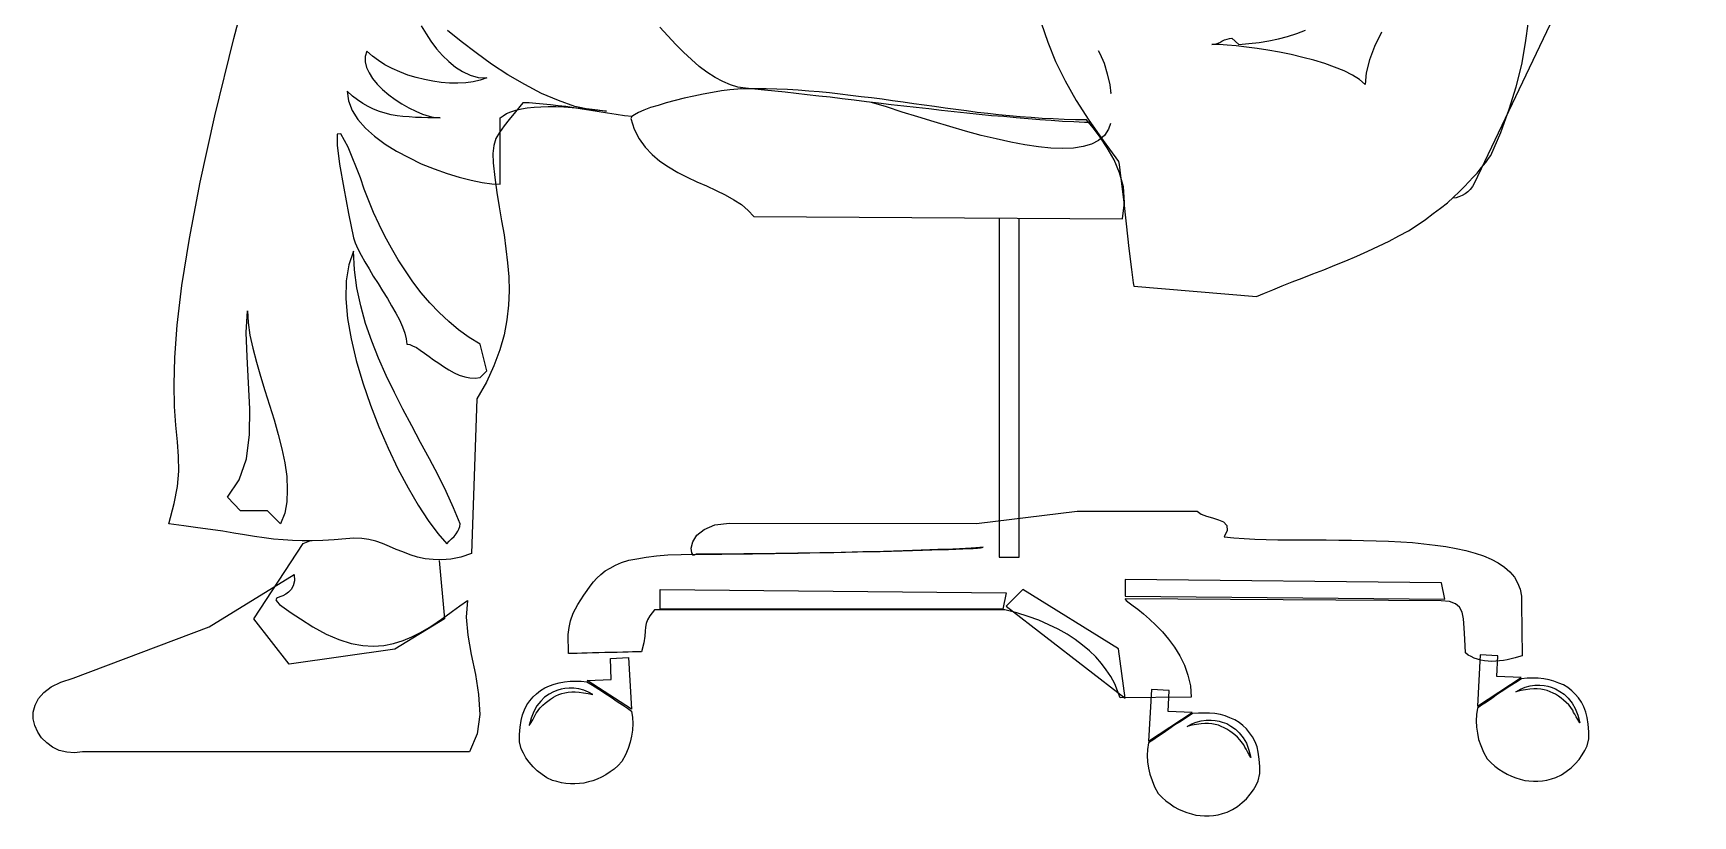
# Model space of a CAD drawing. Header units: millimetres. Extents: x -1624.17 to -1623.19, y 1786.03 to 1787.14.
# Drawn here: x -1624.143 to -1623.24, y 1786.034 to 1786.46 of the extents above; entities that cross this region are included whole.
import ezdxf

# ---------------------------------------------------------------- set-up
doc = ezdxf.new("R2010")
doc.units = ezdxf.units.MM
doc.header["$LTSCALE"] = 10
doc.layers.add('Humanos', color=2, linetype='Continuous')

msp = doc.modelspace()

# ---------------------------------------------------------------- linework, layer by layer
at = {"layer": 'Humanos'}
for points in [[(-1623.2449, 1786.63355), (-1623.24455, 1786.63355), (-1623.24298, 1786.63338), (-1623.24175, 1786.63302), (-1623.24087, 1786.63215), (-1623.24017, 1786.63127), (-1623.23965, 1786.63004), (-1623.23965, 1786.62882), (-1623.24, 1786.62741), (-1623.24052, 1786.62584), (-1623.35868, 1786.37796), (-1623.35955, 1786.37638), (-1623.36078, 1786.3748), (-1623.36219, 1786.37357), (-1623.36359, 1786.37235), (-1623.36517, 1786.37147), (-1623.36692, 1786.37077), (-1623.36849, 1786.37025), (-1623.37025, 1786.37007), (-1623.37043, 1786.37007), (-1623.37048, 1786.37008)], [(-1623.81703, 1786.41448), (-1623.82114, 1786.41495), (-1623.8257, 1786.41565), (-1623.83043, 1786.41635), (-1623.83498, 1786.41705), (-1623.83954, 1786.41776), (-1623.8441, 1786.41845), (-1623.84866, 1786.41916), (-1623.85304, 1786.41986), (-1623.85725, 1786.42038), (-1623.86145, 1786.42091), (-1623.86549, 1786.42126), (-1623.86935, 1786.42161), (-1623.87302, 1786.42196), (-1623.87653, 1786.42196), (-1623.88039, 1786.41705), (-1623.8839, 1786.41284), (-1623.8867, 1786.40934), (-1623.88915, 1786.40583), (-1623.89109, 1786.4025), (-1623.89231, 1786.39865), (-1623.89284, 1786.39444), (-1623.89266, 1786.38935), (-1623.89178, 1786.38129), (-1623.89055, 1786.37323), (-1623.88933, 1786.36534), (-1623.88811, 1786.3578), (-1623.8867, 1786.35008), (-1623.88565, 1786.34255), (-1623.88477, 1786.33483), (-1623.88407, 1786.32729), (-1623.8839, 1786.31958), (-1623.88425, 1786.31187), (-1623.88513, 1786.3038), (-1623.8867, 1786.29574), (-1623.88898, 1786.2875), (-1623.89231, 1786.27891), (-1623.89634, 1786.26997), (-1623.9016, 1786.26085), (-1623.90441, 1786.17671), (-1623.91019, 1786.17477), (-1623.91563, 1786.17373), (-1623.92071, 1786.1732), (-1623.92526, 1786.17337), (-1623.92965, 1786.1739), (-1623.93386, 1786.17477), (-1623.93789, 1786.176), (-1623.94175, 1786.17758), (-1623.94543, 1786.17898), (-1623.94911, 1786.18056), (-1623.95279, 1786.18214), (-1623.95647, 1786.18336), (-1623.96033, 1786.18442), (-1623.96418, 1786.18494), (-1623.96839, 1786.18512), (-1623.97278, 1786.18477), (-1623.97926, 1786.18407), (-1623.9854, 1786.18372), (-1623.99119, 1786.18354), (-1623.99662, 1786.18354), (-1624.00188, 1786.18372), (-1624.00696, 1786.18425), (-1624.01222, 1786.18459), (-1624.01731, 1786.1853), (-1624.02256, 1786.186), (-1624.028, 1786.18688), (-1624.03378, 1786.18775), (-1624.03974, 1786.1888), (-1624.04641, 1786.18986), (-1624.05342, 1786.19073), (-1624.06096, 1786.19178), (-1624.0692, 1786.19284), (-1624.06621, 1786.20387), (-1624.06446, 1786.21317), (-1624.06376, 1786.22158), (-1624.06394, 1786.22947), (-1624.06446, 1786.23754), (-1624.06534, 1786.24648), (-1624.06604, 1786.25665), (-1624.06621, 1786.26874), (-1624.06586, 1786.28329), (-1624.06463, 1786.301), (-1624.06201, 1786.32256), (-1624.05798, 1786.34816), (-1624.05219, 1786.37884), (-1624.04412, 1786.41478), (-1624.03378, 1786.45702), (-1624.02502, 1786.48998)], [(-1623.93176, 1786.46386), (-1623.92912, 1786.45948), (-1623.92649, 1786.45545), (-1623.92351, 1786.45141), (-1623.92019, 1786.44773), (-1623.91685, 1786.4444), (-1623.91317, 1786.44142), (-1623.90931, 1786.43896), (-1623.90511, 1786.43704), (-1623.90072, 1786.43581), (-1623.89616, 1786.43546), (-1623.89968, 1786.43423), (-1623.90353, 1786.43335), (-1623.90756, 1786.43283), (-1623.91194, 1786.43266), (-1623.91633, 1786.43266), (-1623.92088, 1786.433), (-1623.92544, 1786.43371), (-1623.93, 1786.43458), (-1623.93456, 1786.43581), (-1623.93912, 1786.43704), (-1623.9435, 1786.43879), (-1623.94754, 1786.44054), (-1623.95156, 1786.44265), (-1623.95507, 1786.44492), (-1623.9584, 1786.44738), (-1623.96138, 1786.45001), (-1623.96226, 1786.44721), (-1623.96226, 1786.44423), (-1623.96155, 1786.44125), (-1623.96015, 1786.43827), (-1623.95823, 1786.43511), (-1623.95577, 1786.43213), (-1623.95279, 1786.42915), (-1623.94946, 1786.42635), (-1623.94596, 1786.42372), (-1623.94227, 1786.42143), (-1623.93859, 1786.41916), (-1623.93474, 1786.4174), (-1623.93105, 1786.41582), (-1623.92755, 1786.4146), (-1623.92439, 1786.4139), (-1623.92141, 1786.41372), (-1623.92474, 1786.41372), (-1623.92824, 1786.41372), (-1623.93158, 1786.4139), (-1623.93491, 1786.4139), (-1623.93841, 1786.41424), (-1623.94175, 1786.41442), (-1623.9449, 1786.41495), (-1623.94823, 1786.41547), (-1623.95139, 1786.41635), (-1623.95454, 1786.41722), (-1623.9577, 1786.41845), (-1623.96068, 1786.41986), (-1623.96366, 1786.42161), (-1623.96647, 1786.42354), (-1623.96927, 1786.42564), (-1623.97208, 1786.42827), (-1623.97137, 1786.42301), (-1623.96945, 1786.41776), (-1623.96629, 1786.41284), (-1623.96209, 1786.40811), (-1623.95717, 1786.40373), (-1623.95139, 1786.39952), (-1623.94525, 1786.39566), (-1623.93859, 1786.39216), (-1623.93176, 1786.38883), (-1623.92474, 1786.38602), (-1623.91773, 1786.38357), (-1623.91107, 1786.38147), (-1623.90458, 1786.37989), (-1623.89862, 1786.37866), (-1623.89336, 1786.37778), (-1623.8888, 1786.37761), (-1623.8888, 1786.41372), (-1623.88722, 1786.41495), (-1623.8853, 1786.41618), (-1623.88302, 1786.41705), (-1623.88021, 1786.41793), (-1623.87723, 1786.41863), (-1623.87408, 1786.41916), (-1623.8704, 1786.41951), (-1623.86672, 1786.41968), (-1623.86268, 1786.41986), (-1623.85847, 1786.41986), (-1623.85409, 1786.41968), (-1623.84971, 1786.41933), (-1623.84498, 1786.41898), (-1623.84042, 1786.41863), (-1623.83569, 1786.4181), (-1623.83095, 1786.4174)], [(-1623.83095, 1786.4174), (-1623.83937, 1786.4181), (-1623.84813, 1786.42003), (-1623.85707, 1786.42319), (-1623.86637, 1786.42704), (-1623.87548, 1786.43195), (-1623.88459, 1786.43721), (-1623.89354, 1786.443), (-1623.90195, 1786.44913), (-1623.91002, 1786.45527), (-1623.91755, 1786.46123)], [(-1623.56742, 1786.41116), (-1623.5708, 1786.41126), (-1623.57659, 1786.41162), (-1623.58272, 1786.4118), (-1623.58886, 1786.41232), (-1623.59499, 1786.41267), (-1623.60148, 1786.4132), (-1623.60796, 1786.41372), (-1623.61463, 1786.41442), (-1623.62129, 1786.41495), (-1623.62813, 1786.41565), (-1623.63479, 1786.41635), (-1623.64163, 1786.41705), (-1623.64864, 1786.41776), (-1623.65547, 1786.41863), (-1623.6623, 1786.41933), (-1623.66914, 1786.42021), (-1623.67598, 1786.42091), (-1623.68281, 1786.42179), (-1623.68948, 1786.42249), (-1623.69614, 1786.42336), (-1623.70263, 1786.42406), (-1623.70911, 1786.42494), (-1623.71543, 1786.42564), (-1623.72173, 1786.42635), (-1623.72769, 1786.42704), (-1623.73365, 1786.42775), (-1623.73926, 1786.42827), (-1623.74488, 1786.42879), (-1623.75014, 1786.42933), (-1623.75522, 1786.42985), (-1623.75943, 1786.43055), (-1623.76346, 1786.43178), (-1623.76767, 1786.43353), (-1623.77188, 1786.43581), (-1623.77626, 1786.43861), (-1623.78046, 1786.44177), (-1623.78467, 1786.44545), (-1623.78905, 1786.44949), (-1623.79326, 1786.45369), (-1623.79764, 1786.45843), (-1623.80185, 1786.46316)], [(-1623.59429, 1786.46544), (-1623.59079, 1786.45492), (-1623.58658, 1786.4444), (-1623.58132, 1786.43388), (-1623.57536, 1786.42319), (-1623.56835, 1786.41249), (-1623.56064, 1786.40145), (-1623.55222, 1786.39006), (-1623.55187, 1786.3883), (-1623.55099, 1786.38076), (-1623.54959, 1786.36937), (-1623.54801, 1786.35604), (-1623.54661, 1786.34272), (-1623.54521, 1786.33133), (-1623.54433, 1786.32396), (-1623.54398, 1786.32221), (-1623.47718, 1786.3166), (-1623.4728, 1786.31835), (-1623.46825, 1786.32028), (-1623.46316, 1786.32239), (-1623.45773, 1786.32449), (-1623.45229, 1786.32659), (-1623.44651, 1786.32887), (-1623.44055, 1786.33115), (-1623.43441, 1786.33361), (-1623.42846, 1786.33606), (-1623.42249, 1786.33851), (-1623.41653, 1786.34114), (-1623.41074, 1786.34395), (-1623.40496, 1786.34658), (-1623.3997, 1786.34956), (-1623.39444, 1786.35237), (-1623.38971, 1786.35535), (-1623.38515, 1786.3585), (-1623.38094, 1786.36165), (-1623.37691, 1786.36463), (-1623.37323, 1786.36761), (-1623.3699, 1786.37059), (-1623.36674, 1786.37357), (-1623.36394, 1786.37638), (-1623.36148, 1786.37901), (-1623.35921, 1786.38147), (-1623.3571, 1786.38374), (-1623.35535, 1786.38585), (-1623.35377, 1786.38778), (-1623.35237, 1786.38953), (-1623.35114, 1786.3911), (-1623.35027, 1786.39233), (-1623.34956, 1786.39321), (-1623.34413, 1786.40583), (-1623.33957, 1786.41845), (-1623.33572, 1786.43073), (-1623.33274, 1786.44282), (-1623.33063, 1786.45457), (-1623.32905, 1786.46614)], [(-1623.40916, 1786.46035), (-1623.41285, 1786.45264), (-1623.41566, 1786.44528), (-1623.41741, 1786.43827), (-1623.41793, 1786.43195), (-1623.42109, 1786.43458), (-1623.42494, 1786.43704), (-1623.4295, 1786.43932), (-1623.43459, 1786.44142), (-1623.44002, 1786.44335), (-1623.44599, 1786.4451), (-1623.45194, 1786.44668), (-1623.45825, 1786.44826), (-1623.46457, 1786.44949), (-1623.47088, 1786.45053), (-1623.47684, 1786.45159), (-1623.48262, 1786.45229), (-1623.48823, 1786.45299), (-1623.49314, 1786.45334), (-1623.49752, 1786.45369), (-1623.50138, 1786.45369), (-1623.49998, 1786.45387), (-1623.49858, 1786.45422), (-1623.49717, 1786.45474), (-1623.49594, 1786.45545), (-1623.49454, 1786.45614), (-1623.49314, 1786.45667), (-1623.49191, 1786.45702), (-1623.49051, 1786.4572), (-1623.48683, 1786.45369), (-1623.48122, 1786.45422), (-1623.47561, 1786.45474), (-1623.47035, 1786.45562), (-1623.46509, 1786.45685), (-1623.46018, 1786.45807), (-1623.45527, 1786.45965), (-1623.45054, 1786.46141)], [(-1623.56326, 1786.45036), (-1623.56239, 1786.44878), (-1623.56011, 1786.44352), (-1623.55835, 1786.43774), (-1623.55695, 1786.43178), (-1623.55643, 1786.42704), (-1623.55643, 1786.42739)], [(-1623.81763, 1786.41337), (-1623.81588, 1786.40759), (-1623.81324, 1786.40233), (-1623.80992, 1786.39777), (-1623.80606, 1786.39391), (-1623.80185, 1786.39023), (-1623.79712, 1786.38708), (-1623.79203, 1786.38409), (-1623.78695, 1786.38147), (-1623.78169, 1786.37901), (-1623.77643, 1786.37673), (-1623.77117, 1786.37428), (-1623.76627, 1786.37182), (-1623.76171, 1786.36919), (-1623.7575, 1786.36656), (-1623.75381, 1786.36341), (-1623.75066, 1786.36008), (-1623.55012, 1786.35885), (-1623.54907, 1786.36779), (-1623.54959, 1786.3762), (-1623.55169, 1786.38392), (-1623.55468, 1786.39093), (-1623.55835, 1786.39742), (-1623.56221, 1786.40321), (-1623.56607, 1786.40829), (-1623.56958, 1786.41267), (-1623.57571, 1786.41267), (-1623.58184, 1786.41284), (-1623.58781, 1786.4132), (-1623.59377, 1786.41337), (-1623.59973, 1786.4139), (-1623.60569, 1786.41424), (-1623.61165, 1786.41478), (-1623.61761, 1786.41547), (-1623.62339, 1786.41618), (-1623.62918, 1786.4167), (-1623.63496, 1786.41758), (-1623.64075, 1786.41828), (-1623.64654, 1786.41898), (-1623.65232, 1786.41986), (-1623.6581, 1786.42074), (-1623.66371, 1786.42143), (-1623.66949, 1786.42231), (-1623.67528, 1786.42301), (-1623.68089, 1786.42389), (-1623.68667, 1786.42459), (-1623.69229, 1786.42529), (-1623.69807, 1786.42599), (-1623.70368, 1786.4267), (-1623.70947, 1786.42739), (-1623.71525, 1786.42792), (-1623.72086, 1786.42827), (-1623.72664, 1786.42879), (-1623.73243, 1786.42915), (-1623.73821, 1786.42933), (-1623.744, 1786.4295), (-1623.74996, 1786.4295), (-1623.75574, 1786.4295), (-1623.75943, 1786.42933), (-1623.76381, 1786.42897), (-1623.76837, 1786.42845), (-1623.77328, 1786.42757), (-1623.77836, 1786.4267), (-1623.78345, 1786.42564), (-1623.7887, 1786.42441), (-1623.79361, 1786.42319), (-1623.79852, 1786.42196), (-1623.8029, 1786.42056), (-1623.80694, 1786.41933), (-1623.81061, 1786.41793), (-1623.81359, 1786.4167), (-1623.8157, 1786.41547), (-1623.8171, 1786.41442), (-1623.81763, 1786.41337)], [(-1623.75767, 1786.4302), (-1623.75808, 1786.42939)], [(-1623.5566, 1786.41074), (-1623.55766, 1786.40759), (-1623.55993, 1786.40425), (-1623.56309, 1786.40145), (-1623.56694, 1786.39952), (-1623.5715, 1786.39812), (-1623.57676, 1786.39724), (-1623.58255, 1786.39707), (-1623.58903, 1786.39724), (-1623.59587, 1786.39794), (-1623.60323, 1786.399), (-1623.61077, 1786.40057), (-1623.61884, 1786.40233), (-1623.62708, 1786.40425), (-1623.63549, 1786.40653), (-1623.64408, 1786.40899), (-1623.65266, 1786.41162), (-1623.66143, 1786.41424), (-1623.67002, 1786.41688), (-1623.67861, 1786.41968), (-1623.68667, 1786.42214), (-1623.68667, 1786.42214)], [(-1623.89968, 1786.29065), (-1623.90564, 1786.29434), (-1623.91142, 1786.29837), (-1623.91685, 1786.30293), (-1623.92211, 1786.30784), (-1623.92702, 1786.3131), (-1623.93176, 1786.31853), (-1623.93631, 1786.32449), (-1623.94035, 1786.33045), (-1623.94438, 1786.33659), (-1623.94806, 1786.3429), (-1623.95156, 1786.34939), (-1623.95472, 1786.3557), (-1623.9577, 1786.36218), (-1623.96033, 1786.36867), (-1623.96278, 1786.37498), (-1623.96489, 1786.38111), (-1623.97155, 1786.39777), (-1623.97558, 1786.40513), (-1623.97751, 1786.40496), (-1623.97751, 1786.39882), (-1623.97628, 1786.38848), (-1623.974, 1786.37551), (-1623.97137, 1786.36165), (-1623.96857, 1786.34851), (-1623.96769, 1786.3457), (-1623.96629, 1786.34255), (-1623.96453, 1786.33904), (-1623.96243, 1786.33536), (-1623.96015, 1786.33167), (-1623.95788, 1786.32765), (-1623.95525, 1786.32361), (-1623.95279, 1786.31958), (-1623.95016, 1786.31555), (-1623.94788, 1786.31152), (-1623.9456, 1786.30749), (-1623.94368, 1786.3038), (-1623.94192, 1786.30013), (-1623.9407, 1786.29661), (-1623.93999, 1786.29346), (-1623.93964, 1786.29065), (-1623.93806, 1786.29048), (-1623.93649, 1786.28978), (-1623.93439, 1786.28873), (-1623.93228, 1786.28733), (-1623.93, 1786.28575), (-1623.92755, 1786.28399), (-1623.92509, 1786.28206), (-1623.92228, 1786.28031), (-1623.91966, 1786.27839), (-1623.91685, 1786.27663), (-1623.91387, 1786.27505), (-1623.91107, 1786.27383), (-1623.90809, 1786.27278), (-1623.90528, 1786.27225), (-1623.90248, 1786.27207), (-1623.89968, 1786.27242), (-1623.89616, 1786.2761), (-1623.89968, 1786.29065)], [(-1623.61726, 1786.3592), (-1623.61726, 1786.17477), (-1623.60639, 1786.17477), (-1623.60639, 1786.3592), (-1623.60639, 1786.3592)], [(-1623.91054, 1786.19284), (-1623.91423, 1786.2016), (-1623.91825, 1786.21054), (-1623.92264, 1786.21931), (-1623.92737, 1786.22824), (-1623.9321, 1786.23718), (-1623.93684, 1786.24613), (-1623.94175, 1786.25525), (-1623.94631, 1786.26436), (-1623.95086, 1786.27365), (-1623.95507, 1786.28294), (-1623.95875, 1786.29223), (-1623.96209, 1786.30188), (-1623.96471, 1786.31152), (-1623.96682, 1786.32133), (-1623.96804, 1786.33115), (-1623.96857, 1786.34132), (-1623.9712, 1786.33378), (-1623.9726, 1786.32502), (-1623.97278, 1786.31537), (-1623.9719, 1786.30468), (-1623.96997, 1786.29346), (-1623.96716, 1786.28171), (-1623.96366, 1786.26962), (-1623.95945, 1786.25752), (-1623.9549, 1786.2456), (-1623.94981, 1786.23403), (-1623.94455, 1786.22281), (-1623.93894, 1786.21247), (-1623.93351, 1786.203), (-1623.92807, 1786.19459), (-1623.92282, 1786.18757), (-1623.9179, 1786.18196), (-1623.9165, 1786.18336), (-1623.91527, 1786.18477), (-1623.91387, 1786.186), (-1623.91282, 1786.1874), (-1623.91194, 1786.1888), (-1623.91125, 1786.19003), (-1623.91071, 1786.19143), (-1623.91054, 1786.19284)], [(-1624.02642, 1786.30871), (-1624.02607, 1786.3024), (-1624.02502, 1786.29556), (-1624.02344, 1786.28838), (-1624.02151, 1786.28083), (-1624.01923, 1786.2733), (-1624.01695, 1786.26541), (-1624.01433, 1786.25735), (-1624.01187, 1786.24946), (-1624.00959, 1786.24139), (-1624.00766, 1786.23368), (-1624.00608, 1786.22597), (-1624.00503, 1786.2186), (-1624.00468, 1786.21142), (-1624.00503, 1786.20476), (-1624.00608, 1786.19862), (-1624.00837, 1786.19284), (-1624.01555, 1786.20002), (-1624.0301, 1786.20002), (-1624.03729, 1786.20739), (-1624.0308, 1786.21685), (-1624.02694, 1786.22824), (-1624.02519, 1786.24139), (-1624.02502, 1786.25542), (-1624.02572, 1786.26962), (-1624.02659, 1786.28382), (-1624.02712, 1786.29697), (-1624.02642, 1786.30871)], [(-1623.57466, 1786.19967), (-1623.50944, 1786.19967), (-1623.50734, 1786.19809), (-1623.50436, 1786.19704), (-1623.50103, 1786.19616), (-1623.49787, 1786.19511), (-1623.49507, 1786.19388), (-1623.49331, 1786.19196), (-1623.49314, 1786.18932), (-1623.49471, 1786.18582), (-1623.48946, 1786.1853), (-1623.48385, 1786.18494), (-1623.47807, 1786.18459), (-1623.47193, 1786.18442), (-1623.46561, 1786.18425), (-1623.45931, 1786.18425), (-1623.45264, 1786.18407), (-1623.44599, 1786.18407), (-1623.43915, 1786.18407), (-1623.43231, 1786.18389), (-1623.42547, 1786.18389), (-1623.41881, 1786.18372), (-1623.41197, 1786.18354), (-1623.40531, 1786.18336), (-1623.39865, 1786.18302), (-1623.39217, 1786.18267), (-1623.38603, 1786.18196), (-1623.37989, 1786.18127), (-1623.3741, 1786.18056), (-1623.36849, 1786.17951), (-1623.36324, 1786.17829), (-1623.35815, 1786.17688), (-1623.35359, 1786.17548), (-1623.34939, 1786.17355), (-1623.34553, 1786.17162), (-1623.3422, 1786.16934), (-1623.33922, 1786.16672), (-1623.33677, 1786.16391), (-1623.33501, 1786.16075), (-1623.33361, 1786.15724), (-1623.33291, 1786.15357), (-1623.33291, 1786.14936), (-1623.33256, 1786.12113), (-1623.33449, 1786.12043), (-1623.33641, 1786.1199), (-1623.33852, 1786.11938), (-1623.34062, 1786.11886), (-1623.34273, 1786.1185), (-1623.34483, 1786.11832), (-1623.34693, 1786.11815), (-1623.34904, 1786.11798), (-1623.35096, 1786.11815), (-1623.35307, 1786.11832), (-1623.355, 1786.11868), (-1623.35692, 1786.1192), (-1623.35868, 1786.11973), (-1623.36026, 1786.12061), (-1623.36201, 1786.12148), (-1623.36341, 1786.12271), (-1623.36376, 1786.13007), (-1623.36411, 1786.13621), (-1623.36447, 1786.14112), (-1623.36517, 1786.1448), (-1623.36657, 1786.14761), (-1623.36885, 1786.14936), (-1623.372, 1786.15059), (-1623.37656, 1786.15094), (-1623.54854, 1786.15199), (-1623.54871, 1786.15181), (-1623.54801, 1786.15111), (-1623.54643, 1786.14988), (-1623.54433, 1786.1483), (-1623.5417, 1786.14638), (-1623.53872, 1786.14392), (-1623.53539, 1786.14094), (-1623.53188, 1786.13779), (-1623.52838, 1786.1341), (-1623.52504, 1786.13007), (-1623.52172, 1786.12569), (-1623.51891, 1786.12096), (-1623.51628, 1786.11588), (-1623.51453, 1786.11044), (-1623.51313, 1786.10465), (-1623.51278, 1786.09852), (-1623.55134, 1786.09817), (-1623.55274, 1786.10202), (-1623.55432, 1786.10588), (-1623.55643, 1786.10974), (-1623.55888, 1786.11342), (-1623.56151, 1786.11692), (-1623.56467, 1786.12043), (-1623.568, 1786.12376), (-1623.57185, 1786.12691), (-1623.57588, 1786.12989), (-1623.58027, 1786.13288), (-1623.58518, 1786.13551), (-1623.59026, 1786.13796), (-1623.5957, 1786.14042), (-1623.60148, 1786.14252), (-1623.60762, 1786.14445), (-1623.6141, 1786.14603), (-1623.62427, 1786.14603), (-1623.80483, 1786.14603), (-1623.80729, 1786.14287), (-1623.80869, 1786.14059), (-1623.80939, 1786.13866), (-1623.80974, 1786.13673), (-1623.80992, 1786.13446), (-1623.81009, 1786.13183), (-1623.81061, 1786.12814), (-1623.81184, 1786.12324), (-1623.8129, 1786.12324), (-1623.81447, 1786.12324), (-1623.81675, 1786.12324), (-1623.8192, 1786.12306), (-1623.82201, 1786.12306), (-1623.82516, 1786.12289), (-1623.8285, 1786.12289), (-1623.83183, 1786.12289), (-1623.83516, 1786.12271), (-1623.83849, 1786.12271), (-1623.84147, 1786.12253), (-1623.84428, 1786.12253), (-1623.8469, 1786.12236), (-1623.84901, 1786.12236), (-1623.85059, 1786.12236), (-1623.85164, 1786.12236), (-1623.85164, 1786.12587), (-1623.85182, 1786.1292), (-1623.85182, 1786.1327), (-1623.85128, 1786.13639), (-1623.85059, 1786.14006), (-1623.84901, 1786.14427), (-1623.84655, 1786.14901), (-1623.84323, 1786.15409), (-1623.84147, 1786.15655), (-1623.83989, 1786.159), (-1623.83796, 1786.16128), (-1623.83621, 1786.16338), (-1623.83411, 1786.16531), (-1623.83166, 1786.16724), (-1623.82902, 1786.16881), (-1623.82604, 1786.17039), (-1623.82272, 1786.17179), (-1623.81886, 1786.17302), (-1623.81447, 1786.1739), (-1623.80939, 1786.17477), (-1623.80378, 1786.17548), (-1623.79747, 1786.176), (-1623.79028, 1786.17618), (-1623.78239, 1786.17635), (-1623.77801, 1786.17635), (-1623.77328, 1786.17635), (-1623.76819, 1786.17635), (-1623.76293, 1786.17653), (-1623.75732, 1786.17653), (-1623.75154, 1786.17653), (-1623.74558, 1786.17671), (-1623.73944, 1786.17671), (-1623.73313, 1786.17688), (-1623.72664, 1786.17688), (-1623.72033, 1786.17706), (-1623.71367, 1786.17723), (-1623.70718, 1786.17723), (-1623.70088, 1786.17741), (-1623.69438, 1786.17758), (-1623.68808, 1786.17775), (-1623.68194, 1786.17775), (-1623.6758, 1786.17793), (-1623.67002, 1786.17811), (-1623.66441, 1786.17829), (-1623.65898, 1786.17846), (-1623.65389, 1786.17863), (-1623.64917, 1786.17881), (-1623.64478, 1786.17898), (-1623.64075, 1786.17916), (-1623.63707, 1786.17933), (-1623.63391, 1786.17951), (-1623.63128, 1786.17951), (-1623.62901, 1786.17969), (-1623.62743, 1786.17986), (-1623.62637, 1786.18004), (-1623.62585, 1786.18021), (-1623.62778, 1786.18004), (-1623.62988, 1786.17986), (-1623.63251, 1786.17969), (-1623.63549, 1786.17951), (-1623.63882, 1786.17933), (-1623.6425, 1786.17916), (-1623.64636, 1786.17881), (-1623.65057, 1786.17881), (-1623.65494, 1786.17863), (-1623.65967, 1786.17846), (-1623.66441, 1786.17829), (-1623.66949, 1786.17811), (-1623.67476, 1786.17793), (-1623.68019, 1786.17775), (-1623.68579, 1786.17758), (-1623.69141, 1786.17758), (-1623.69719, 1786.17741), (-1623.70315, 1786.17723), (-1623.70894, 1786.17706), (-1623.71489, 1786.17706), (-1623.72086, 1786.17688), (-1623.72682, 1786.17688), (-1623.73278, 1786.17671), (-1623.73874, 1786.17671), (-1623.74453, 1786.17653), (-1623.75031, 1786.17653), (-1623.7561, 1786.17653), (-1623.76153, 1786.17635), (-1623.76696, 1786.17635), (-1623.77223, 1786.17635), (-1623.7773, 1786.17635), (-1623.78222, 1786.17635), (-1623.78362, 1786.17565), (-1623.78449, 1786.17706), (-1623.78485, 1786.17969), (-1623.78397, 1786.18302), (-1623.78169, 1786.1867), (-1623.77784, 1786.18986), (-1623.77205, 1786.1923), (-1623.76398, 1786.19318), (-1623.62953, 1786.19301), (-1623.57466, 1786.19967)], [(-1623.92211, 1786.17285), (-1623.91913, 1786.14112), (-1623.94613, 1786.12464), (-1624.00363, 1786.11657), (-1624.02292, 1786.14112), (-1623.99609, 1786.18214), (-1623.99241, 1786.18354), (-1623.99241, 1786.18354)], [(-1624.12126, 1786.10886), (-1624.04728, 1786.13691), (-1624.001, 1786.16531), (-1624.00082, 1786.1618), (-1624.00153, 1786.15917), (-1624.00258, 1786.15707), (-1624.00398, 1786.15567), (-1624.00556, 1786.15461), (-1624.00714, 1786.15374), (-1624.00872, 1786.15321), (-1624.00994, 1786.15269), (-1624.01064, 1786.15217), (-1624.01099, 1786.15146), (-1624.01029, 1786.15041), (-1624.00889, 1786.14901), (-1624.00643, 1786.14708), (-1624.00258, 1786.14445), (-1623.99749, 1786.14112), (-1623.99083, 1786.13691), (-1623.98347, 1786.13288), (-1623.97664, 1786.12989), (-1623.96997, 1786.1278), (-1623.96366, 1786.12674), (-1623.95788, 1786.12639), (-1623.95209, 1786.12674), (-1623.94683, 1786.1278), (-1623.94157, 1786.12937), (-1623.93684, 1786.1313), (-1623.9321, 1786.13375), (-1623.92755, 1786.13639), (-1623.92317, 1786.13937), (-1623.91896, 1786.14235), (-1623.91475, 1786.14533), (-1623.91071, 1786.1483), (-1623.90669, 1786.15111), (-1623.90739, 1786.14217), (-1623.90651, 1786.13235), (-1623.90458, 1786.12184), (-1623.9023, 1786.11096), (-1623.90055, 1786.09992), (-1623.89985, 1786.08905), (-1623.90143, 1786.07853), (-1623.90546, 1786.06889), (-1624.11618, 1786.06889), (-1624.12056, 1786.06819), (-1624.12477, 1786.06854), (-1624.1288, 1786.06959), (-1624.13248, 1786.07134), (-1624.13563, 1786.07363), (-1624.13844, 1786.07643), (-1624.14055, 1786.07959), (-1624.14213, 1786.08309), (-1624.143, 1786.08678), (-1624.143, 1786.09045), (-1624.14195, 1786.09414), (-1624.14019, 1786.09781), (-1624.13721, 1786.10115), (-1624.13318, 1786.10413), (-1624.12792, 1786.10676), (-1624.12126, 1786.10886)], [(-1623.80167, 1786.14638), (-1623.80167, 1786.15707), (-1623.6134, 1786.15532), (-1623.61515, 1786.14638), (-1623.80167, 1786.14638)], [(-1623.54871, 1786.09799), (-1623.55222, 1786.12482), (-1623.60429, 1786.15707), (-1623.6134, 1786.14813), (-1623.54871, 1786.09799)], [(-1623.54871, 1786.15357), (-1623.37463, 1786.15181), (-1623.37639, 1786.16075), (-1623.54871, 1786.16251), (-1623.54871, 1786.15357)], [(-1623.81903, 1786.12008), (-1623.81728, 1786.09203), (-1623.84147, 1786.10763), (-1623.82832, 1786.10816), (-1623.82885, 1786.11955), (-1623.81903, 1786.12008)], [(-1623.35535, 1786.12166), (-1623.35692, 1786.09361), (-1623.33308, 1786.10921), (-1623.34623, 1786.10974), (-1623.34571, 1786.12113), (-1623.35535, 1786.12166)], [(-1623.33291, 1786.10851), (-1623.33589, 1786.10658), (-1623.33922, 1786.10448), (-1623.34255, 1786.10237), (-1623.34588, 1786.1001), (-1623.34904, 1786.09781), (-1623.35202, 1786.09589), (-1623.35465, 1786.09414), (-1623.35692, 1786.09256), (-1623.35745, 1786.08905), (-1623.35763, 1786.08572), (-1623.35745, 1786.08221), (-1623.35692, 1786.07888), (-1623.35623, 1786.07555), (-1623.355, 1786.07222), (-1623.35359, 1786.06871), (-1623.35167, 1786.06504), (-1623.34956, 1786.06293), (-1623.34746, 1786.061), (-1623.34518, 1786.05943), (-1623.3429, 1786.05785), (-1623.34062, 1786.05662), (-1623.33834, 1786.05557), (-1623.33606, 1786.05469), (-1623.33361, 1786.05399), (-1623.33116, 1786.05329), (-1623.32888, 1786.05311), (-1623.32642, 1786.05293), (-1623.32397, 1786.05293), (-1623.32151, 1786.05311), (-1623.31906, 1786.05347), (-1623.31661, 1786.05416), (-1623.31415, 1786.05487), (-1623.31117, 1786.05627), (-1623.30854, 1786.05802), (-1623.30591, 1786.06012), (-1623.30364, 1786.06223), (-1623.30153, 1786.06468), (-1623.29978, 1786.06714), (-1623.29837, 1786.06959), (-1623.29714, 1786.07205), (-1623.29627, 1786.0759), (-1623.29627, 1786.07976), (-1623.29662, 1786.08379), (-1623.29714, 1786.08747), (-1623.29785, 1786.09045), (-1623.2989, 1786.09326), (-1623.3003, 1786.09589), (-1623.30188, 1786.09817), (-1623.30364, 1786.10027), (-1623.30556, 1786.10202), (-1623.30766, 1786.10377), (-1623.30994, 1786.10518), (-1623.31258, 1786.10623), (-1623.31521, 1786.10729), (-1623.31783, 1786.10798), (-1623.32081, 1786.10851), (-1623.32379, 1786.10886), (-1623.32678, 1786.10886), (-1623.32976, 1786.10886), (-1623.33291, 1786.10851)], [(-1623.84165, 1786.10693), (-1623.83849, 1786.105), (-1623.83516, 1786.1029), (-1623.83183, 1786.10079), (-1623.82832, 1786.09852), (-1623.82516, 1786.09624), (-1623.82218, 1786.09431), (-1623.81956, 1786.09256), (-1623.81728, 1786.09098), (-1623.81675, 1786.08747), (-1623.81657, 1786.08414), (-1623.81675, 1786.08063), (-1623.81728, 1786.0773), (-1623.81798, 1786.07398), (-1623.8192, 1786.07064), (-1623.82061, 1786.06714), (-1623.82254, 1786.06346), (-1623.82464, 1786.06135), (-1623.82674, 1786.05943), (-1623.82902, 1786.05785), (-1623.8313, 1786.05627), (-1623.83358, 1786.05504), (-1623.83604, 1786.05399), (-1623.83831, 1786.05311), (-1623.84077, 1786.05241), (-1623.84323, 1786.05171), (-1623.84568, 1786.05153), (-1623.84813, 1786.05136), (-1623.85059, 1786.05136), (-1623.85304, 1786.05153), (-1623.85549, 1786.05189), (-1623.85795, 1786.05259), (-1623.86041, 1786.05329), (-1623.86339, 1786.05469), (-1623.86601, 1786.05645), (-1623.86864, 1786.05855), (-1623.87092, 1786.06065), (-1623.87302, 1786.0631), (-1623.87478, 1786.06556), (-1623.87618, 1786.06802), (-1623.87741, 1786.07047), (-1623.87829, 1786.07432), (-1623.87829, 1786.07818), (-1623.87794, 1786.08221), (-1623.87741, 1786.0859), (-1623.87671, 1786.08887), (-1623.87565, 1786.09168), (-1623.87425, 1786.09431), (-1623.87267, 1786.09659), (-1623.87092, 1786.09869), (-1623.86899, 1786.10045), (-1623.86689, 1786.1022), (-1623.86443, 1786.1036), (-1623.86198, 1786.10465), (-1623.85935, 1786.10571), (-1623.85672, 1786.1064), (-1623.85374, 1786.10693), (-1623.85076, 1786.10729), (-1623.84778, 1786.10729), (-1623.8448, 1786.10729), (-1623.84165, 1786.10693)], [(-1623.83831, 1786.09992), (-1623.84077, 1786.10133), (-1623.84323, 1786.10237), (-1623.84603, 1786.10308), (-1623.84866, 1786.10343), (-1623.85128, 1786.10343), (-1623.85357, 1786.10325), (-1623.85567, 1786.1029), (-1623.85742, 1786.10237), (-1623.85988, 1786.1015), (-1623.86216, 1786.1001), (-1623.86461, 1786.09852), (-1623.86672, 1786.09641), (-1623.86882, 1786.09378), (-1623.87057, 1786.0908), (-1623.87198, 1786.08712), (-1623.87302, 1786.08309), (-1623.87198, 1786.08484), (-1623.8711, 1786.08624), (-1623.8704, 1786.08765), (-1623.86969, 1786.0887), (-1623.86917, 1786.08993), (-1623.86847, 1786.0908), (-1623.86777, 1786.09185), (-1623.86706, 1786.09274), (-1623.86566, 1786.09414), (-1623.86426, 1786.09536), (-1623.86285, 1786.09641), (-1623.86145, 1786.09747), (-1623.85988, 1786.09852), (-1623.85847, 1786.09922), (-1623.8569, 1786.09992), (-1623.85532, 1786.10062), (-1623.85357, 1786.10097), (-1623.85182, 1786.10133), (-1623.84988, 1786.1015), (-1623.84796, 1786.1015), (-1623.84585, 1786.10133), (-1623.8434, 1786.10097), (-1623.84094, 1786.10062), (-1623.83831, 1786.09992)], [(-1623.53434, 1786.10273), (-1623.53592, 1786.07467), (-1623.51207, 1786.09028), (-1623.52522, 1786.0908), (-1623.5247, 1786.1022), (-1623.53434, 1786.10273)], [(-1623.33589, 1786.1015), (-1623.33343, 1786.1029), (-1623.33098, 1786.10395), (-1623.32818, 1786.10465), (-1623.32555, 1786.105), (-1623.32292, 1786.105), (-1623.32063, 1786.10483), (-1623.31853, 1786.10448), (-1623.31678, 1786.10395), (-1623.31433, 1786.10308), (-1623.31205, 1786.10167), (-1623.3096, 1786.1001), (-1623.30749, 1786.09799), (-1623.30539, 1786.09536), (-1623.30364, 1786.09238), (-1623.30223, 1786.0887), (-1623.30118, 1786.08467), (-1623.30223, 1786.08642), (-1623.3031, 1786.08782), (-1623.30381, 1786.08922), (-1623.30451, 1786.09028), (-1623.30504, 1786.09151), (-1623.30574, 1786.09238), (-1623.30644, 1786.09343), (-1623.30714, 1786.09431), (-1623.30854, 1786.09571), (-1623.30994, 1786.09694), (-1623.31135, 1786.09799), (-1623.31275, 1786.09904), (-1623.31433, 1786.1001), (-1623.31573, 1786.10079), (-1623.31731, 1786.1015), (-1623.31888, 1786.1022), (-1623.32063, 1786.10255), (-1623.32239, 1786.1029), (-1623.32432, 1786.10308), (-1623.32624, 1786.10308), (-1623.32835, 1786.1029), (-1623.3308, 1786.10255), (-1623.33326, 1786.1022), (-1623.33589, 1786.1015)], [(-1623.5119, 1786.08958), (-1623.51488, 1786.08765), (-1623.51821, 1786.08555), (-1623.52154, 1786.08344), (-1623.52487, 1786.08116), (-1623.52802, 1786.07888), (-1623.531, 1786.07696), (-1623.53364, 1786.07521), (-1623.53592, 1786.07363), (-1623.53644, 1786.07012), (-1623.53661, 1786.06679), (-1623.53644, 1786.06328), (-1623.53592, 1786.05995), (-1623.53521, 1786.05662), (-1623.53398, 1786.05329), (-1623.53258, 1786.04978), (-1623.53066, 1786.0461), (-1623.52856, 1786.044), (-1623.52645, 1786.04207), (-1623.52417, 1786.04049), (-1623.52189, 1786.03892), (-1623.51961, 1786.03769), (-1623.51733, 1786.03663), (-1623.51505, 1786.03576), (-1623.5126, 1786.03506), (-1623.51015, 1786.03436), (-1623.50786, 1786.03418), (-1623.50542, 1786.034), (-1623.50296, 1786.034), (-1623.5005, 1786.03418), (-1623.49805, 1786.03453), (-1623.4956, 1786.03523), (-1623.49314, 1786.03594), (-1623.49016, 1786.03734), (-1623.48753, 1786.03909), (-1623.4849, 1786.04119), (-1623.48262, 1786.0433), (-1623.48052, 1786.04575), (-1623.47876, 1786.0482), (-1623.47736, 1786.05066), (-1623.47614, 1786.05311), (-1623.47526, 1786.05697), (-1623.47526, 1786.06083), (-1623.47561, 1786.06486), (-1623.47614, 1786.06854), (-1623.47684, 1786.07152), (-1623.47789, 1786.07432), (-1623.47929, 1786.07696), (-1623.48087, 1786.07923), (-1623.48262, 1786.08134), (-1623.48455, 1786.08309), (-1623.48666, 1786.08484), (-1623.48893, 1786.08624), (-1623.49156, 1786.0873), (-1623.49419, 1786.08835), (-1623.49682, 1786.08905), (-1623.4998, 1786.08958), (-1623.50278, 1786.08993), (-1623.50576, 1786.08993), (-1623.50874, 1786.08993), (-1623.5119, 1786.08958)], [(-1623.51488, 1786.08257), (-1623.51242, 1786.08397), (-1623.50997, 1786.08502), (-1623.50717, 1786.08572), (-1623.50453, 1786.08607), (-1623.5019, 1786.08607), (-1623.49963, 1786.0859), (-1623.49752, 1786.08555), (-1623.49577, 1786.08502), (-1623.49331, 1786.08414), (-1623.49104, 1786.08274), (-1623.48858, 1786.08116), (-1623.48648, 1786.07906), (-1623.48437, 1786.07643), (-1623.48262, 1786.07345), (-1623.48122, 1786.06977), (-1623.48016, 1786.06573), (-1623.48122, 1786.06748), (-1623.4821, 1786.06889), (-1623.4828, 1786.07029), (-1623.4835, 1786.07134), (-1623.48402, 1786.07257), (-1623.48472, 1786.07345), (-1623.48543, 1786.0745), (-1623.48613, 1786.07538), (-1623.48753, 1786.07678), (-1623.48893, 1786.07801), (-1623.49033, 1786.07906), (-1623.49174, 1786.08011), (-1623.49331, 1786.08116), (-1623.49471, 1786.08186), (-1623.49629, 1786.08257), (-1623.49787, 1786.08326), (-1623.49963, 1786.08362), (-1623.50138, 1786.08397), (-1623.50331, 1786.08414), (-1623.50524, 1786.08414), (-1623.50734, 1786.08397), (-1623.5098, 1786.08362), (-1623.51225, 1786.08326), (-1623.51488, 1786.08257)]]:
    msp.add_lwpolyline(points, dxfattribs=at)

doc.saveas('drawing.dxf')
